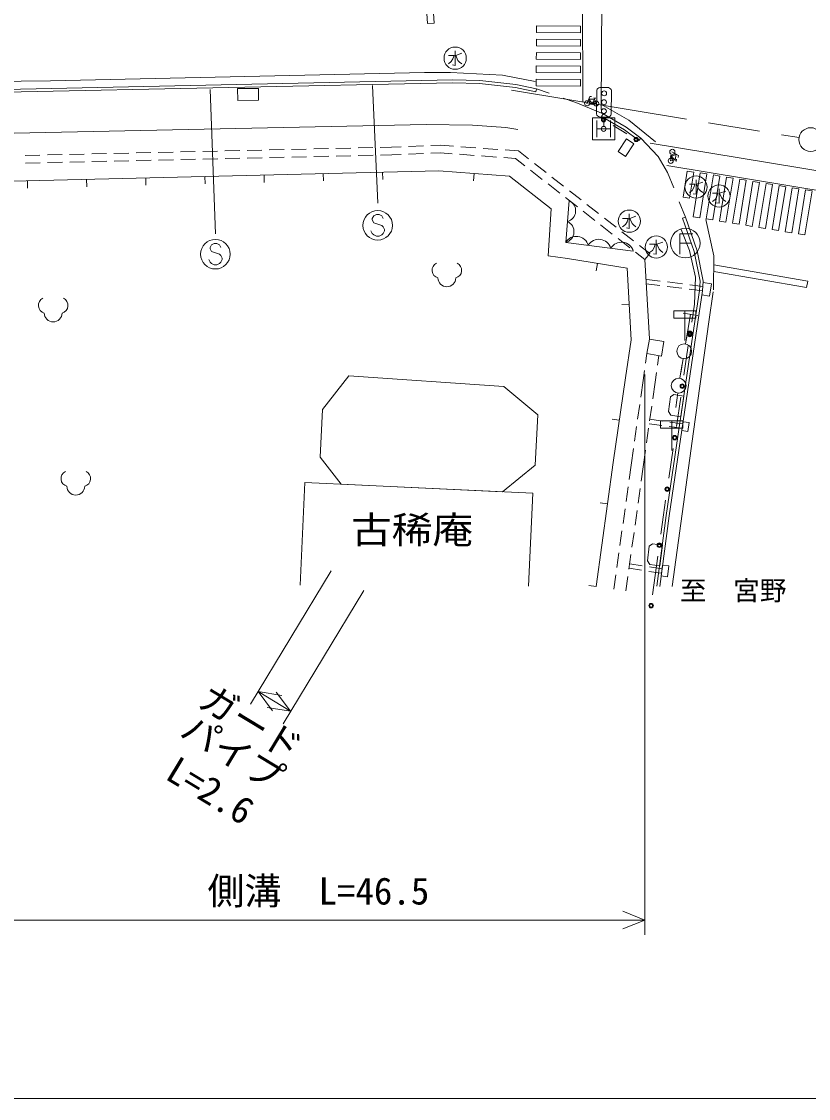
# Model space of a CAD drawing. Units: millimetres, scale not verified. Extents: x 40000 to 680000, y 20000 to 380000.
# Drawn here: x 492946 to 546108, y 205000 to 277752 of the extents above; entities that cross this region are included whole.
import ezdxf
from ezdxf.enums import TextEntityAlignment as Align

# ---------------------------------------------------------------- set-up
doc = ezdxf.new("R2010")
doc.units = ezdxf.units.MM
doc.header["$LTSCALE"] = 1000
doc.linetypes.add('CHAIN', pattern=[18.5, 12, -1.5, 3.5, -1.5])
for name, color, linetype, lineweight in [('M-BGD', 7, 'Continuous', 13), ('M-BGD-EXST', 7, 'Continuous', 13), ('M-BMK', 2, 'CHAIN', 13), ('M-BMK-OTRS', 5, 'Continuous', 13), ('M-BMK-SRVR', 3, 'Continuous', 13), ('M-STR-HTXT', 7, 'Continuous', 13), ('M-STR-STRC', 7, 'Continuous', 13), ('M-TTL-BAND', 7, 'Continuous', 13)]:
    doc.layers.add(name, color=color, linetype=linetype, lineweight=lineweight)
doc.styles.add('ＭＳ ゴシック', font='')
doc.styles.get('ＭＳ ゴシック').set_extended_font_data('MS Gothic')

msp = doc.modelspace()

# ---------------------------------------------------------------- linework, layer by layer
at = {"layer": 'M-BGD'}
for p, q in [((527729, 273197), (527686, 273001)), ((528587, 272905), (527729, 273197)), ((530393, 272293), (529534, 272584)), ((532228, 271508), (530393, 272293)), ((532228, 271508), (532128, 271334)), ((533827, 270176), (532911, 270729)), ((515184, 269203), (514184, 269181)), ((516683, 269237), (515684, 269215)), ((517946, 269265), (517183, 269248)), ((518595, 269291), (517946, 269265)), ((520094, 269351), (519094, 269311)), ((521242, 269397), (520593, 269371)), ((522132, 269332), (521242, 269397)), ((523628, 269222), (522631, 269295)), ((525124, 269112), (524127, 269185)), ((534658, 269722), (534776, 269883)), ((535959, 268628), (534776, 269883)), ((494189, 268735), (493189, 268712)), ((495689, 268768), (494689, 268746)), ((497188, 268802), (496188, 268779)), ((498688, 268835), (497688, 268813)), ((500187, 268869), (499188, 268846)), ((501687, 268902), (500687, 268880)), ((503187, 268936), (502187, 268913)), ((504686, 268969), (503687, 268947)), ((506186, 269003), (505186, 268980)), ((506200, 268483), (505200, 268460)), ((507686, 269036), (506686, 269014)), ((507700, 268516), (506700, 268494)), ((509185, 269069), (508186, 269047)), ((509199, 268550), (508199, 268527)), ((510685, 269103), (509685, 269081)), ((510699, 268583), (509699, 268561)), ((512185, 269136), (511185, 269114)), ((512198, 268617), (511199, 268594)), ((513684, 269170), (512684, 269148)), ((513698, 268650), (512698, 268628)), ((515198, 268684), (514198, 268661)), ((516697, 268717), (515698, 268695)), ((517963, 268745), (517197, 268728)), ((518599, 268771), (517963, 268745)), ((520097, 268831), (519098, 268791)), ((521233, 268876), (520597, 268851)), ((522030, 268818), (521233, 268876)), ((523526, 268708), (522529, 268781)), ((525022, 268598), (524025, 268671)), ((526318, 268503), (525521, 268562)), ((526513, 269010), (525623, 269076)), ((526947, 268012), (526318, 268503)), ((527205, 268470), (526513, 269010)), ((536582, 267559), (535959, 268628)), ((494203, 268215), (493203, 268193)), ((495703, 268248), (494703, 268226)), ((497202, 268282), (496202, 268260)), ((498702, 268315), (497702, 268293)), ((500201, 268349), (499202, 268327)), ((501701, 268382), (500701, 268360)), ((503201, 268416), (502201, 268393)), ((504700, 268449), (503701, 268427)), ((528387, 267547), (527599, 268162)), ((497339, 267094), (497351, 266594)), ((501337, 267191), (501349, 266691)), ((505336, 267288), (505348, 266788)), ((509335, 267385), (509347, 266885)), ((513334, 267482), (513346, 266982)), ((517333, 267579), (517345, 267079)), ((523524, 267493), (523487, 266994)), ((528129, 267088), (527341, 267704)), ((529569, 266623), (528781, 267239)), ((537002, 266512), (536582, 267559)), ((493340, 266997), (493352, 266497)), ((529311, 266165), (528523, 266781)), ((530751, 265700), (529963, 266316)), ((530494, 265242), (529705, 265857)), ((537794, 264536), (537374, 265583)), ((531676, 264318), (530888, 264934)), ((531934, 264777), (531145, 265392)), ((533116, 263854), (532328, 264469)), ((537794, 264536), (537605, 264470)), ((532858, 263395), (532070, 264011)), ((534298, 262930), (533510, 263546)), ((538065, 262276), (537512, 263698)), ((534040, 262472), (533252, 263087)), ((535063, 261673), (534434, 262164)), ((535384, 262082), (534692, 262622)), ((535063, 261673), (535384, 262082)), ((538467, 260472), (538065, 262276)), ((531850, 261414), (531772, 260920)), ((535362, 256313), (535063, 261673)), ((538408, 258656), (538467, 260472)), ((536062, 259923), (535155, 260038)), ((536099, 260221), (535192, 260336)), ((537550, 259735), (536558, 259861)), ((537588, 260033), (536595, 260158)), ((538991, 259856), (538084, 259970)), ((538953, 259558), (538046, 259673)), ((534000, 258670), (533501, 258642)), ((538221, 257436), (538408, 258656)), ((537640, 258053), (538626, 257887)), ((537797, 255973), (538133, 257970)), ((537806, 255972), (537988, 256955)), ((537693, 253865), (537985, 255862)), ((535099, 254664), (535193, 255325)), ((535909, 254537), (536001, 255186)), ((537421, 253649), (537579, 254636)), ((537635, 254987), (537477, 253999)), ((534935, 253509), (535029, 254169)), ((535747, 253394), (535839, 254042)), ((534775, 252382), (534935, 253509)), ((535587, 252268), (535747, 253394)), ((537276, 252660), (537142, 251669)), ((534564, 250897), (534705, 251887)), ((535376, 250783), (535517, 251773)), ((537182, 250384), (537475, 252381)), ((533331, 250826), (532836, 250896)), ((534354, 249412), (534494, 250402)), ((535166, 249298), (535306, 250288)), ((536212, 250463), (535348, 250584)), ((536253, 250760), (535390, 250881)), ((537570, 250273), (536707, 250394)), ((537612, 250570), (536749, 250691)), ((534123, 247790), (534283, 248917)), ((536672, 246902), (536965, 248899)), ((534935, 247677), (535095, 248803)), ((533988, 246813), (534123, 247790)), ((534801, 246700), (534935, 247677)), ((533784, 245327), (533920, 246317)), ((534596, 245214), (534732, 246204)), ((532540, 245166), (532045, 245234)), ((536309, 244420), (536455, 245418)), ((533579, 243841), (533715, 244831)), ((534391, 243728), (534528, 244718)), ((536133, 243119), (536309, 244420)), ((533374, 242355), (533511, 243345)), ((534186, 242242), (534323, 243233)), ((533170, 240869), (533306, 241859)), ((533982, 240756), (534118, 241747)), ((535580, 239032), (535932, 241633)), ((534837, 240684), (533990, 240814)), ((534883, 240981), (534035, 241111)), ((536225, 240776), (535377, 240905)), ((532967, 239396), (533101, 240373)), ((533779, 239284), (533914, 240261)), ((536179, 240479), (535332, 240609)), ((531772, 239577), (531276, 239645))]:
    msp.add_line(p, q, dxfattribs=at)
for points in [[(527729, 273197), (526348, 273502), (523899, 273763), (522067, 273815), (491840, 273172)], [(527686, 273001), (526316, 273304), (523886, 273563), (522066, 273615), (491848, 272973)], [(534776, 269883), (533789, 270608), (532228, 271508)], [(534658, 269722), (533680, 270441), (532128, 271334)], [(489430, 263922), (489526, 266905), (521146, 267671), (525902, 267315), (528718, 265097), (528534, 261933), (529834, 261733), (533865, 261096), (534135, 256244), (533738, 253692), (532924, 247960), (531772, 239577)], [(534275, 262246), (529712, 262832), (529938, 265657)], [(535860, 239610), (536506, 244388), (538292, 256576), (538754, 259581), (538799, 260204), (538396, 262217), (537605, 264470)], [(536058, 239583), (536704, 244360), (538490, 256546), (538953, 259558), (539001, 260217), (538590, 262270), (537794, 264536)], [(538911, 259285), (539420, 259197), (539565, 260034), (538995, 260133)], [(511765, 239679), (512084, 246601), (527478, 245893), (527189, 239618)]]:
    msp.add_lwpolyline(points, dxfattribs=at)
for points in [[(508961, 272433), (507550, 272426), (507546, 273224), (508957, 273231)], [(533742, 268635), (533250, 268962), (533824, 269824), (534316, 269496)], [(536174, 255156), (535193, 255325), (535361, 256304), (536342, 256136)], [(515067, 253815), (525519, 253104), (527827, 251184), (527647, 247792), (525428, 245987), (514544, 246488), (513111, 248326), (513275, 251535)], [(537483, 251057), (537697, 252451), (537019, 252555), (536791, 252388), (536647, 251399), (536814, 251160)], [(537636, 250721), (538052, 250661), (537964, 250058), (537548, 250118)], [(536066, 240985), (536255, 242382), (535575, 242474), (535350, 242303), (535223, 241312), (535395, 241076)], [(536254, 241029), (536669, 240973), (536584, 240247), (536156, 240305)]]:
    msp.add_lwpolyline(points, close=True, dxfattribs=at)
for centre, radius in [((532269, 271117), 150), ((532269, 271117), 120), ((532269, 271117), 100), ((534469, 269788), 150), ((534469, 269788), 120), ((534469, 269788), 100), ((538108, 256695), 150), ((538108, 256695), 120), ((538094, 256604), 150), ((538094, 256604), 120), ((538094, 256604), 100), ((538108, 256695), 100), ((537714, 255480), 500), ((537342, 253155), 500), ((537584, 253123), 150), ((537584, 253123), 120), ((537584, 253123), 100), ((537074, 249642), 150), ((537074, 249642), 120), ((537074, 249642), 100), ((536564, 246160), 150), ((536564, 246160), 120), ((536564, 246160), 100), ((536032, 242376), 150), ((536032, 242376), 120), ((536032, 242376), 100), ((535479, 238289), 150), ((535479, 238289), 120), ((535479, 238289), 100)]:
    msp.add_circle(centre, radius, dxfattribs=at)
for centre, radius, start, end in [((529630, 264971), 752, 284.99964, 65.8392), ((529517, 263558), 752, 284.99964, 65.8392), ((530429, 262399), 838, 16.47797, 148.90223), ((531950, 262204), 838, 16.47797, 148.90223), ((533472, 262009), 838, 16.47797, 148.90223), ((521215, 260952), 536, 116.08703, 255.33416), ((522143, 260952), 536, 284.66584, 63.91297), ((521679, 260433), 600, 180, 0), ((494619, 258580), 536, 116.08703, 255.33416), ((495548, 258580), 536, 284.66584, 63.91297), ((495083, 258062), 600, 180, 0), ((496147, 246877), 536, 116.08703, 255.33416), ((497076, 246877), 536, 284.66584, 63.91297), ((496611, 246359), 600, 180, 0)]:
    msp.add_arc(centre, radius, start, end, dxfattribs=at)
at = {"layer": 'M-BGD-EXST'}
for p, q in [((522242, 275764), (522242, 274789)), ((521792, 275464), (522167, 275464)), ((521979, 275052), (521792, 274902)), ((522092, 275239), (521979, 275052)), ((522167, 275464), (522092, 275239)), ((522692, 275614), (522279, 275464)), ((522279, 275464), (522429, 275127)), ((522429, 275127), (522542, 275014)), ((522542, 275014), (522692, 274902)), ((522242, 274789), (522054, 274827)), ((538516, 267057), (538516, 266082)), ((538066, 266757), (538441, 266757)), ((538253, 266345), (538066, 266195)), ((538366, 266532), (538253, 266345)), ((538441, 266757), (538366, 266532)), ((538966, 266907), (538553, 266757)), ((538553, 266757), (538703, 266420)), ((538703, 266420), (538816, 266307)), ((538816, 266307), (538966, 266195)), ((540070, 266451), (540070, 265476)), ((540520, 266301), (540108, 266151)), ((538516, 266082), (538328, 266120)), ((539620, 266151), (539995, 266151)), ((539808, 265739), (539620, 265589)), ((539920, 265926), (539808, 265739)), ((539995, 266151), (539920, 265926)), ((540108, 266151), (540258, 265814)), ((540258, 265814), (540370, 265701)), ((540370, 265701), (540520, 265589)), ((540070, 265476), (539883, 265514)), ((533551, 264454), (533926, 264454)), ((533851, 264229), (533739, 264042)), ((533926, 264454), (533851, 264229)), ((534001, 264754), (534001, 263779)), ((534451, 264604), (534039, 264454)), ((534039, 264454), (534189, 264117)), ((534189, 264117), (534301, 264004)), ((533739, 264042), (533551, 263892)), ((534001, 263779), (533814, 263817)), ((534301, 264004), (534451, 263892)), ((538291, 263410), (537416, 263410)), ((537416, 263410), (537416, 262035)), ((535377, 262705), (535752, 262705)), ((535752, 262705), (535677, 262480)), ((535827, 263005), (535827, 262030)), ((536277, 262855), (535865, 262705)), ((535865, 262705), (536015, 262367)), ((537416, 262785), (538166, 262785)), ((535565, 262292), (535377, 262142)), ((535677, 262480), (535565, 262292)), ((535827, 262030), (535640, 262067)), ((536015, 262367), (536127, 262255)), ((536127, 262255), (536277, 262142))]:
    msp.add_line(p, q, dxfattribs=at)
for centre, radius in [((522242, 275277), 750), ((538516, 266570), 750), ((540070, 265964), 750), ((534001, 264267), 750), ((537791, 262785), 1000), ((535827, 262517), 750)]:
    msp.add_circle(centre, radius, dxfattribs=at)
at = {"layer": 'M-BMK'}
msp.add_line((526037, 273113), (545470, 269907), dxfattribs=at)
at = {"layer": 'M-BMK-OTRS'}
for p, q in [((532173, 286155), (532100, 271818)), ((530858, 272313), (530832, 285785)), ((519995, 283534), (520367, 277620)), ((520444, 283563), (520816, 277648)), ((520367, 277620), (520816, 277648)), ((527729, 277009), (527730, 277459)), ((527730, 277459), (530715, 277449)), ((530715, 277449), (530713, 276998)), ((527725, 276108), (527727, 276558)), ((527727, 276558), (530711, 276547)), ((527729, 277009), (530713, 276998)), ((530711, 276547), (530710, 276097)), ((527725, 276108), (530710, 276097)), ((527722, 275206), (527724, 275657)), ((527722, 275206), (530707, 275195)), ((527724, 275657), (530708, 275646)), ((530708, 275646), (530707, 275195)), ((527719, 274305), (527720, 274756)), ((527719, 274305), (530703, 274294)), ((527720, 274756), (530705, 274745)), ((530705, 274745), (530703, 274294)), ((527715, 273404), (527717, 273854)), ((527717, 273854), (530702, 273843)), ((531346, 272681), (531145, 272200)), ((531277, 272510), (531452, 272257)), ((531277, 272510), (531660, 272508)), ((531346, 272681), (531462, 272678)), ((531393, 272159), (531396, 272259)), ((531544, 272156), (531393, 272159)), ((531396, 272259), (531547, 272255)), ((531401, 272259), (531398, 272159)), ((531406, 272258), (531403, 272159)), ((531411, 272258), (531408, 272159)), ((531416, 272258), (531413, 272159)), ((531421, 272258), (531418, 272159)), ((531425, 272258), (531423, 272159)), ((531430, 272258), (531428, 272159)), ((531435, 272258), (531433, 272158)), ((531440, 272258), (531438, 272158)), ((531445, 272258), (531443, 272158)), ((531450, 272257), (531448, 272158)), ((531455, 272257), (531453, 272158)), ((531460, 272257), (531458, 272158)), ((531465, 272257), (531463, 272158)), ((531470, 272257), (531468, 272158)), ((531475, 272257), (531473, 272158)), ((531480, 272257), (531478, 272157)), ((531485, 272257), (531483, 272157)), ((531490, 272257), (531488, 272157)), ((531495, 272256), (531493, 272157)), ((531500, 272256), (531498, 272157)), ((531505, 272256), (531503, 272157)), ((531510, 272256), (531508, 272157)), ((531515, 272256), (531513, 272157)), ((531690, 272581), (531514, 272256)), ((531520, 272256), (531518, 272156)), ((531525, 272256), (531523, 272156)), ((531530, 272256), (531528, 272156)), ((531535, 272255), (531532, 272156)), ((531540, 272255), (531537, 272156)), ((531545, 272255), (531542, 272156)), ((531547, 272255), (531544, 272156)), ((531767, 272204), (531546, 272206)), ((531600, 272587), (531748, 272577)), ((531660, 272508), (531767, 272204)), ((426737, 268842), (520284, 270804)), ((535421, 269537), (552251, 266754)), ((536782, 268571), (536807, 268720)), ((536880, 268556), (536782, 268573)), ((536880, 268554), (536782, 268571)), ((536881, 268561), (536783, 268578)), ((536882, 268566), (536784, 268583)), ((536883, 268576), (536785, 268592)), ((536883, 268571), (536785, 268587)), ((536884, 268581), (536786, 268597)), ((536885, 268585), (536787, 268602)), ((536886, 268590), (536788, 268607)), ((536887, 268595), (536789, 268612)), ((536888, 268605), (536790, 268622)), ((536888, 268600), (536790, 268617)), ((536889, 268610), (536791, 268627)), ((536890, 268615), (536792, 268632)), ((536891, 268620), (536793, 268636)), ((536892, 268625), (536794, 268641)), ((536893, 268634), (536795, 268651)), ((536893, 268630), (536795, 268646)), ((536894, 268639), (536796, 268656)), ((536895, 268644), (536797, 268661)), ((536797, 268344), (536831, 268562)), ((536896, 268649), (536798, 268666)), ((536897, 268654), (536799, 268671)), ((536898, 268664), (536800, 268681)), ((536898, 268659), (536800, 268676)), ((536899, 268669), (536801, 268685)), ((536900, 268674), (536802, 268690)), ((536901, 268679), (536803, 268695)), ((536902, 268683), (536804, 268700)), ((536903, 268693), (536805, 268710)), ((536903, 268688), (536805, 268705)), ((536904, 268698), (536806, 268715)), ((536807, 268720), (536905, 268703)), ((536905, 268703), (536880, 268554)), ((537330, 268691), (536883, 268960)), ((537181, 268365), (536885, 268586)), ((537171, 268784), (536896, 268648)), ((537171, 268784), (537113, 268406)), ((537330, 268691), (537311, 268576)), ((551707, 265508), (536546, 268023)), ((537113, 268406), (536797, 268344)), ((537200, 268453), (537169, 268308)), ((539240, 267457), (538759, 264489)), ((539684, 267385), (539203, 264417)), ((540129, 267313), (539648, 264345)), ((540129, 267313), (539684, 267385)), ((540573, 267241), (540092, 264273)), ((541017, 267169), (540537, 264201)), ((541017, 267169), (540573, 267241)), ((541462, 267097), (540981, 264129)), ((541906, 267025), (541425, 264057)), ((541906, 267025), (541462, 267097)), ((542351, 266953), (541870, 263985)), ((542795, 266881), (542314, 263913)), ((542795, 266881), (542351, 266953)), ((543240, 266809), (542759, 263841)), ((543684, 266737), (543203, 263769)), ((543684, 266737), (543240, 266809)), ((544128, 266665), (543648, 263697)), ((544573, 266593), (544092, 263625)), ((544573, 266593), (544128, 266665)), ((545017, 266521), (544536, 263553)), ((545462, 266449), (544981, 263481)), ((545462, 266449), (545017, 266521)), ((545906, 266377), (545425, 263409)), ((546351, 266305), (545870, 263337)), ((546351, 266305), (545906, 266377)), ((538314, 264561), (538759, 264489)), ((539203, 264417), (539648, 264345)), ((540092, 264273), (540537, 264201)), ((540981, 264129), (541425, 264057)), ((541870, 263985), (542314, 263913)), ((542759, 263841), (543203, 263769)), ((543648, 263697), (544092, 263625)), ((544536, 263553), (544981, 263481)), ((545425, 263409), (545870, 263337)), ((546060, 260223), (539714, 261321)), ((545983, 259780), (539706, 260865)), ((546060, 260223), (545983, 259780))]:
    msp.add_line(p, q, dxfattribs=at)
for points in [[(521918, 274306), (520162, 274309), (494894, 273753), (486983, 273651), (481417, 273634)], [(521918, 274306), (525441, 274122), (527642, 273692)], [(530702, 273843), (530700, 273393), (527715, 273404)], [(532233, 272089), (533970, 271097), (535771, 269621)], [(520284, 270804), (523415, 270742), (525668, 270583), (526473, 270449)], [(539240, 267457), (538795, 267529), (538314, 264561)], [(539687, 259628), (539723, 261915), (539179, 264368)], [(539673, 259489), (539374, 257458), (538334, 250059), (536890, 239590)]]:
    msp.add_lwpolyline(points, dxfattribs=at)
msp.add_lwpolyline([(538077, 265814), (538355, 267572), (537911, 267643), (537633, 265884)], close=True, dxfattribs=at)
for centre, radius in [((531154, 272230), 173), ((531768, 272212), 170), ((536804, 268341), 170), ((536912, 268947), 173)]:
    msp.add_circle(centre, radius, dxfattribs=at)
at = {"layer": 'M-BMK-SRVR'}
msp.add_circle((546259, 269777), 800, dxfattribs=at)
at = {"layer": 'M-STR-HTXT'}
for p, q in [((535063, 253916), (535063, 216056)), ((513864, 240654), (508411, 231628)), ((516063, 239325), (510610, 230300)), ((508928, 232484), (511127, 231155)), ((508928, 232484), (509901, 231195)), ((508928, 232484), (510522, 232222)), ((511127, 231155), (510154, 232445)), ((511127, 231155), (509533, 231418)), ((535063, 217056), (533563, 217656)), ((490935, 217056), (535063, 217056)), ((535063, 217056), (533563, 216456))]:
    msp.add_line(p, q, dxfattribs=at)
at = {"layer": 'M-STR-STRC'}
for p, q in [((505686, 273154), (506042, 263408)), ((516659, 273421), (517008, 265487)), ((531785, 271506), (531806, 273106)), ((532608, 273296), (532008, 273303)), ((532806, 273093), (532785, 271493)), ((531523, 269750), (531523, 271250)), ((531523, 271250), (533023, 271250)), ((531804, 271062), (531804, 269937)), ((532583, 271296), (531983, 271303)), ((532283, 271299), (532275, 270666)), ((532741, 271062), (532741, 269937)), ((533023, 271250), (533023, 269750)), ((531804, 270500), (532741, 270500)), ((533023, 269750), (531523, 269750)), ((516735, 264619), (516644, 264437)), ((516644, 264437), (516644, 264346)), ((516644, 264346), (516735, 264164)), ((516917, 264710), (516735, 264619)), ((516735, 264164), (517280, 263983)), ((517099, 264710), (516917, 264710)), ((517280, 264619), (517099, 264710)), ((517371, 264437), (517280, 264619)), ((516644, 263437), (516553, 263619)), ((516735, 263346), (516644, 263437)), ((517280, 263983), (517371, 263892)), ((517371, 263437), (517280, 263346)), ((517371, 263892), (517462, 263710)), ((517462, 263619), (517371, 263437)), ((517462, 263710), (517462, 263619)), ((505769, 262673), (505678, 262491)), ((505951, 262763), (505769, 262673)), ((506133, 262763), (505951, 262763)), ((506315, 262673), (506133, 262763)), ((506406, 262491), (506315, 262673)), ((516917, 263255), (516735, 263346)), ((517099, 263255), (516917, 263255)), ((517280, 263346), (517099, 263255)), ((505678, 262491), (505678, 262400)), ((505678, 262400), (505769, 262218)), ((505769, 262218), (506315, 262036)), ((506315, 262036), (506406, 261945)), ((506406, 261945), (506497, 261763)), ((505678, 261491), (505588, 261673)), ((505769, 261400), (505678, 261491)), ((505951, 261309), (505769, 261400)), ((506133, 261309), (505951, 261309)), ((506315, 261400), (506133, 261309)), ((506406, 261491), (506315, 261400)), ((506497, 261673), (506406, 261491)), ((506497, 261763), (506497, 261673)), ((537003, 258210), (538503, 258210)), ((537003, 258210), (537003, 257710)), ((537003, 257710), (538503, 257710)), ((537753, 258210), (537753, 256210)), ((538503, 258210), (538503, 257710)), ((536122, 250780), (537622, 250780)), ((536122, 250780), (536122, 250280)), ((536122, 250280), (537622, 250280)), ((536872, 250780), (536872, 248780)), ((537622, 250780), (537622, 250280))]:
    msp.add_line(p, q, dxfattribs=at)
for centre, radius in [((532303, 272899), 167), ((532296, 272299), 167), ((532288, 271699), 167), ((532273, 270500), 167), ((517008, 263983), 1000), ((506042, 262036), 1000)]:
    msp.add_circle(centre, radius, dxfattribs=at)
for centre, radius, start, end in [((532091, 273016), 299, 106.05124, 162.49309), ((532493, 272985), 331, 18.97614, 69.56819), ((532055, 271571), 277, 193.5857, 254.95863), ((532509, 271574), 288, 284.80368, 343.74066)]:
    msp.add_arc(centre, radius, start, end, dxfattribs=at)
at = {"layer": 'M-TTL-BAND'}
msp.add_line((40000, 205000), (579000, 205000), dxfattribs=at)

# ---------------------------------------------------------------- texts
at = {"layer": 'M-BGD', "style": 'ＭＳ ゴシック', "width": 1.1}
msp.add_text('古稀庵', height=1833, dxfattribs=at).set_placement((519327, 241941), align=Align.BOTTOM_CENTER)
at = {"layer": 'M-BGD', "style": 'ＭＳ ゴシック'}
msp.add_text('至\u3000宮野', height=1320, dxfattribs=at).set_placement((541021, 238260), align=Align.BOTTOM_CENTER)
at = {"layer": 'M-STR-HTXT', "style": 'ＭＳ ゴシック'}
for s, p in [('ガード', (507683, 229147)), ('パイプ', (506461, 227125)), ('L=2.6', (504946, 224550))]:
    msp.add_text(s, height=1833, rotation=328.86, dxfattribs=at).set_placement(p, align=Align.BOTTOM_CENTER)
msp.add_text('側溝\u3000L=46.5', height=1833, dxfattribs=at).set_placement((512999, 217551), align=Align.BOTTOM_CENTER)

doc.saveas('drawing.dxf')
